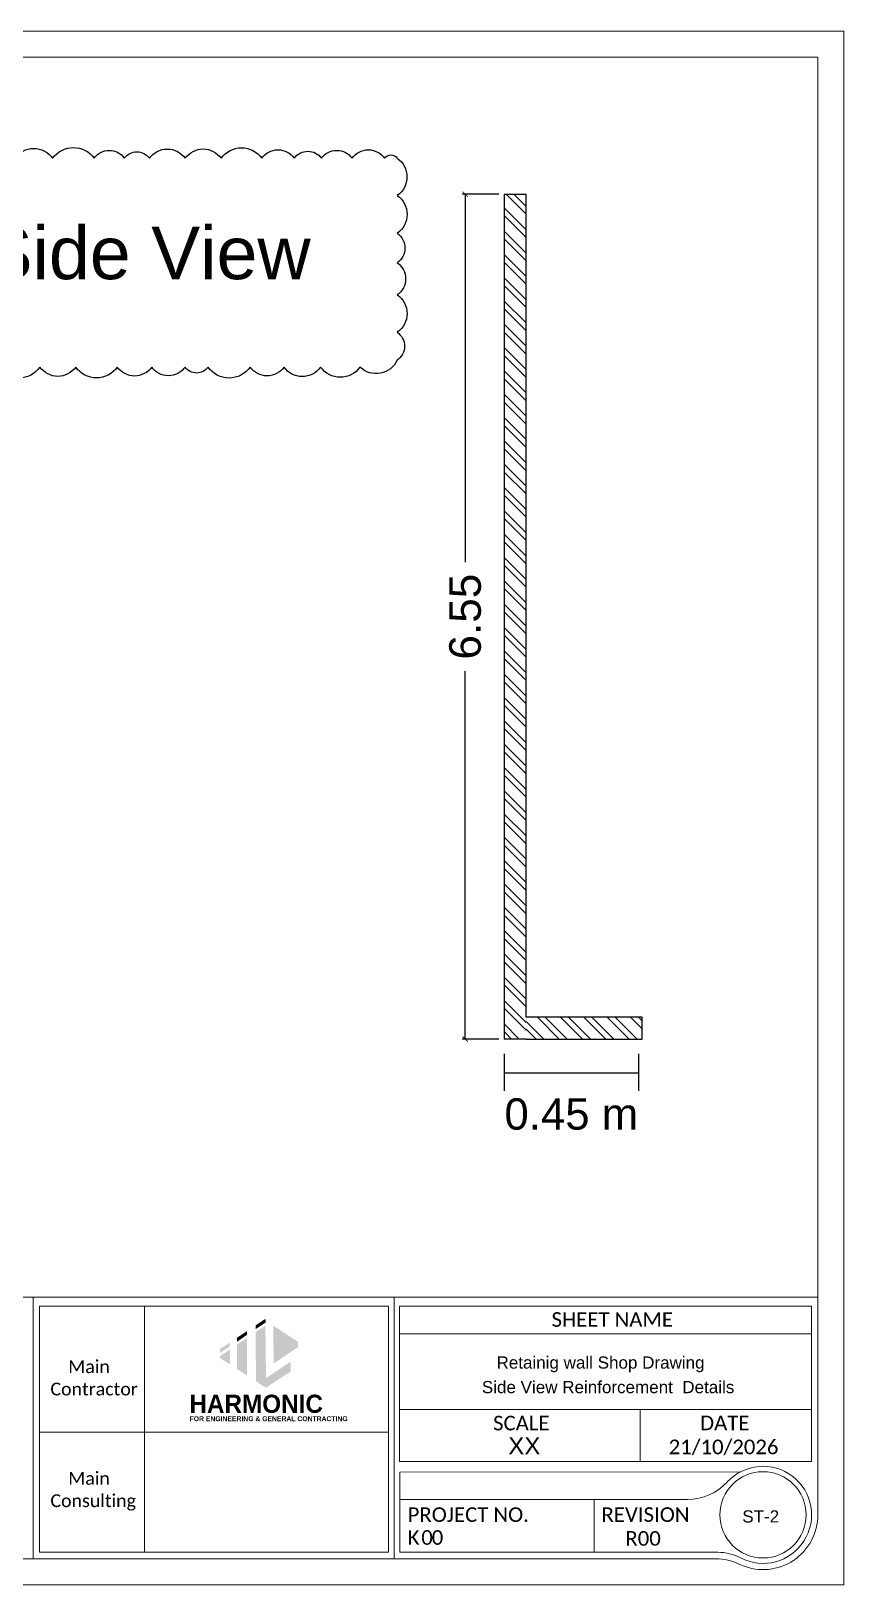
# Model space of a CAD drawing. Header units: millimetres. Extents: x 1175 to 1279, y 978 to 1322.
# Drawn here: x 1240.6 to 1279.1, y 1066.5 to 1140.3 of the extents above; entities that cross this region are included whole.
import ezdxf

# ---------------------------------------------------------------- set-up
doc = ezdxf.new("R2010")
doc.units = ezdxf.units.MM
doc.layers.get('Defpoints').update_dxf_attribs({"lineweight": 5})
doc.layers.add('MASSE', color=7, linetype='Continuous')
doc.layers.add('Text', color=7, linetype='Continuous')
doc.layers.add('Sheet_Borders', color=7, linetype='Continuous', lineweight=5)
doc.styles.add('Arial_1', font='arial.ttf', dxfattribs={"height": 0.45})
doc.styles.add('RA CALIBRI REGULAR', font='calibril.ttf')
doc.styles.get("Standard").update_dxf_attribs({"font": 'arial.ttf'})
doc.dimstyles.new('Copy of ISO-25', dxfattribs={"dimtxt": 0.2, "dimasz": 0.25, "dimexe": 0.15, "dimexo": 0.25, "dimtad": 0, "dimdsep": 46, "dimtxsty": 'Standard', "dimblk": 'ARCHTICK', "dimcen": 0.5, "dimadec": 0, "dimazin": 0, "dimtfac": 1, "dimtmove": 0, "dimatfit": 3, "dimldrblk": 'ARCHTICK', "dimfxl": 1, "dimarcsym": 0})

# ---------------------------------------------------------------- blocks, each defined once
blk = doc.blocks.new('sheet')
at = {"true_color": 0x636466}
h = blk.add_hatch(color=251, dxfattribs=at)
h.dxf.hatch_style = 1
h.paths.add_polyline_path([(-385.213, 41.943), (-385.213, 42.046), (-385.483, 41.866), (-385.482, 41.763)])
h = blk.add_hatch(color=154)
h.dxf.hatch_style = 1
h.paths.add_polyline_path([(-384.709, 42.281), (-384.71, 42.383), (-384.977, 42.204), (-384.976, 42.102)])
h = blk.add_hatch(color=154)
h.dxf.hatch_style = 1
h.paths.add_polyline_path([(-384.713, 42.195), (-384.976, 42.019), (-384.967, 40.692), (-384.699, 40.518), (-384.03, 40.958), (-384.03, 41.224), (-384.696, 40.775)])
h.paths.add_polyline_path([(-384.502, 42.197), (-384.489, 41.175), (-383.827, 41.618), (-383.827, 41.756)])
h = blk.add_hatch(color=251, dxfattribs=at)
h.dxf.hatch_style = 1
h.paths.add_polyline_path([(-385.674, 41.634), (-385.675, 41.738), (-385.936, 41.563), (-385.936, 41.459)])
h.paths.add_polyline_path([(-385.673, 41.552), (-385.936, 41.376), (-385.936, 41.321), (-385.67, 41.148)])
h.paths.add_polyline_path([(-385.213, 41.86), (-385.481, 41.68), (-385.476, 41.022), (-385.211, 40.85)])
at = {"layer": 'Sheet_Borders', "linetype": 'Continuous', "lineweight": 0}
for p, q in [((-428.475, 77.192), (-369.075, 77.192)), ((-428.475, 77.192), (-369.075, 77.192)), ((-369.075, 77.192), (-369.075, 35.187)), ((-369.075, 77.192), (-369.075, 35.187)), ((-369.075, 77.192), (-369.075, 35.187)), ((-427.768, 76.484), (-369.782, 76.484)), ((-369.782, 76.484), (-427.768, 76.484)), ((-369.782, 76.484), (-369.782, 36.993)), ((-427.768, 42.966), (-369.782, 42.966)), ((-390.991, 42.966), (-390.991, 35.894)), ((-381.234, 42.966), (-381.234, 35.894)), ((-381.385, 42.721), (-390.819, 42.721)), ((-390.819, 36.07), (-390.819, 42.721)), ((-387.98, 42.721), (-387.98, 36.07)), ((-381.385, 36.07), (-381.385, 42.721)), ((-381.084, 38.526), (-381.084, 42.721)), ((-381.084, 42.721), (-369.948, 42.721)), ((-369.948, 42.721), (-369.948, 38.526)), ((-381.084, 41.972), (-369.948, 41.972)), ((-381.084, 39.933), (-369.948, 39.933)), ((-374.579, 38.526), (-374.579, 39.933)), ((-388.438, 39.314), (-390.819, 39.314)), ((-388.438, 39.314), (-381.385, 39.314)), ((-381.084, 38.526), (-369.948, 38.526)), ((-381.083, 38.238), (-371.864, 38.247)), ((-381.083, 38.238), (-381.081, 36.07)), ((-381.083, 37.498), (-373.3, 37.498)), ((-375.826, 37.498), (-375.826, 36.066)), ((-372.533, 35.894), (-427.768, 35.894)), ((-390.819, 36.07), (-381.407, 36.07)), ((-390.819, 36.07), (-381.385, 36.07)), ((-381.081, 36.07), (-372.48, 36.07))]:
    blk.add_line(p, q, dxfattribs=at)
blk.add_lwpolyline([(-369.075, 35.187), (-428.475, 35.187)], close=True, dxfattribs=at)
blk.add_circle((-371.261, 37.082), 1.166, dxfattribs=at)
for centre, radius, start, end in [((-371.261, 37.082), 1.312, 242.3421, 137.4242), ((-373.3, 38.955), 1.457, 270, 317.4242), ((-371.261, 37.082), 1.481, 243.9531, 356.5757), ((-372.533, 34.48), 1.414, 63.9531, 90), ((-372.479, 34.758), 1.312, 62.3421, 90.063)]:
    blk.add_arc(centre, radius, start, end, dxfattribs=at)
at = {"attachment_point": 1}
for s, width, gutter_width, insert, char_height in [('{\\fTraditional Arabic|b1|i0|c0|p18;\\C156;HARMONIC}', 0.04433, 2.454, (-386.767, 40.33), 0.49089), ('{\\fArabic Typesetting|b1|i0|c0|p66;\\C156;FOR ENGINEERING & GENERAL CONTRACTING}', 5.03257, 0.666, (-386.761, 39.747), 0.13322)]:
    blk.add_mtext_dynamic_manual_height_columns(s, width=width, gutter_width=gutter_width, heights=[0], dxfattribs=dict(at, insert=insert, char_height=char_height))
at = {"layer": 'Sheet_Borders', "linetype": 'Continuous', "lineweight": 0, "style": 'RA CALIBRI REGULAR'}
for s, height, p in [('SHEET NAME', 0.3943, (-376.978, 42.165)), ('Main ', 0.3456, (-390.042, 40.915)), ('  Contractor', 0.34558, (-390.766, 40.31)), ('SCALE', 0.3943, (-378.558, 39.365)), ('DATE', 0.3943, (-372.962, 39.369)), ('21/10/2026', 0.3943, (-373.812, 38.721)), ('Main ', 0.3456, (-390.042, 37.896)), ('  Consulting', 0.34558, (-390.766, 37.291)), ('PROJECT NO.', 0.39425, (-380.868, 36.891)), ('REVISION', 0.3943, (-375.628, 36.892)), ('K', 0.394, (-380.866, 36.273)), ('0', 0.394, (-380.499, 36.273)), ('0', 0.394, (-380.216, 36.273)), ('R00', 0.3943, (-374.982, 36.248))]:
    blk.add_text(s, height=height, dxfattribs=at).set_placement(p)
at = {"layer": 'Text', "ltscale": 3}
blk.add_text('XX', height=0.4657, dxfattribs=at).set_placement((-378.148, 38.714))
blk = doc.blocks.new('_ArchTick')
at = {"color": 0, "linetype": 'ByBlock', "const_width": 0.15}
blk.add_lwpolyline([(-0.5, -0.5), (0.5, 0.5)], dxfattribs=at)
blk = doc.blocks.new('*D405')
at = {"layer": 'Defpoints', "color": 0, "transparency": 16777216}
for p in [(1261.166, 1132.555), (1263.008, 1132.555), (1263.008, 1092.439)]:
    blk.add_point(p, dxfattribs=at)
at = {"layer": 'MASSE', "color": 0, "lineweight": -2, "transparency": 16777216}
for p, q in [((1262.758, 1132.555), (1261.016, 1132.555)), ((1261.166, 1132.555), (1261.166, 1115.08)), ((1261.166, 1092.439), (1261.166, 1109.915)), ((1262.758, 1092.439), (1261.016, 1092.439))]:
    blk.add_line(p, q, dxfattribs=at)
at = {"layer": 'MASSE', "color": 0, "lineweight": -2, "transparency": 16777216, "xscale": 0.25, "yscale": 0.25, "zscale": 0.25}
for p, rotation in [((1261.166, 1132.555), 90), ((1261.166, 1092.439), 270)]:
    blk.add_blockref('_ArchTick', p, dxfattribs=dict(at, rotation=rotation))
at = {"layer": 'MASSE', "color": 0, "transparency": 16777216, "insert": (1261.166, 1112.497), "char_height": 1.5, "attachment_point": 5, "rotation": 90}
blk.add_mtext('6.55', dxfattribs=at)

msp = doc.modelspace()

# ---------------------------------------------------------------- hatches: boundary and pattern name
at = {"layer": 'Text'}
h = msp.add_hatch(dxfattribs=at)
h.set_pattern_fill('ANSI32', color=5, scale=2.087582, angle=90)
h.set_pattern_definition([(135, (821.4265, 702.93666), (-0.5535537, -0.5535537), []), (135, (821.4265, 703.3057), (-0.5535537, -0.5535537), [])])
h.paths.add_polyline_path([(1263.008, 1132.534), (1264.052, 1132.534), (1264.052, 1092.439), (1263.008, 1092.439)])
h = msp.add_hatch(dxfattribs=at)
h.set_pattern_fill('ANSI32', color=5, scale=2.087582, angle=90)
h.set_pattern_definition([(135, (755.0548, 702.93666), (-0.5535537, -0.5535537), []), (135, (755.0548, 703.3057), (-0.5535537, -0.5535537), [])])
h.paths.add_polyline_path([(1269.567, 1093.483), (1269.567, 1092.439), (1264.052, 1092.439), (1264.052, 1093.483)])

# ---------------------------------------------------------------- linework, layer by layer
for p, q in [((1264.052, 1132.534), (1263.008, 1132.534)), ((1269.567, 1092.439), (1269.567, 1093.483)), ((1263.008, 1091.744), (1263.008, 1089.984)), ((1269.393, 1091.744), (1269.393, 1089.984)), ((1263.008, 1090.844), (1269.393, 1090.844))]:
    msp.add_line(p, q)
at = {"color": 0}
msp.add_lwpolyline([(1239.782, 1134.259, -0.520567), (1241.578, 1134.259, -0.520567), (1243.55, 1134.259, -0.520567), (1244.981, 1134.259, -0.520567), (1246.173, 1134.259, -0.520567), (1247.869, 1134.259, -0.520567), (1249.579, 1134.259, -0.520567), (1251.501, 1134.259, -0.520567), (1253.05, 1134.259, -0.520567), (1254.342, 1134.259, -0.520567), (1255.791, 1134.259, -0.520567), (1257.336, 1134.259, -0.520567), (1257.939, 1134.259, -0.520567), (1257.939, 1132.492, -0.520567), (1257.939, 1130.698, -0.520567), (1257.939, 1129.295, -0.520567), (1257.939, 1127.772, -0.520567), (1257.939, 1125.998, -0.520567), (1257.939, 1124.677, -0.520567), (1256.167, 1124.348, -0.520567), (1254.296, 1124.348, -0.520567), (1252.562, 1124.348, -0.520567), (1250.955, 1124.348, -0.520567), (1248.955, 1124.348, -0.520567), (1247.864, 1124.348, -0.520567), (1246.285, 1124.348, -0.520567), (1244.648, 1124.348, -0.520567), (1242.673, 1124.348, -0.520567), (1240.974, 1124.348, -0.520567), (1238.977, 1124.348, -0.520567)], format="xyb", dxfattribs=at)
at = {"layer": 'Text'}
for p, q in [((1263.008, 1132.555), (1263.008, 1092.439)), ((1264.052, 1093.483), (1264.052, 1132.534)), ((1269.567, 1093.483), (1264.052, 1093.483)), ((1264.052, 1092.439), (1263.008, 1092.439)), ((1264.052, 1092.439), (1269.567, 1092.439))]:
    msp.add_line(p, q, dxfattribs=at)

# ---------------------------------------------------------------- block references
at = {"xscale": 1.75637410157363, "yscale": 1.75637410157363, "zscale": 1.75637410157363}
msp.add_blockref('sheet', (1927.377, 1004.722), dxfattribs=at)

# ---------------------------------------------------------------- texts
at = {"color": 0, "insert": (1238.295, 1131.02), "char_height": 2.5, "attachment_point": 1}
msp.add_mtext_dynamic_manual_height_columns('Side View', width=17.86758, gutter_width=12.5, heights=[0], dxfattribs=at)
at = {"color": 0, "insert": (1261.954, 1076.206), "char_height": 0.57817, "width": 12.51465, "attachment_point": 1}
msp.add_mtext('Side View Reinforcement  Details', dxfattribs=at)
at = {"layer": 'Text', "ltscale": 3}
for s, height, p in [('Retainig wall Shop Drawing ', 0.57817, (1262.65, 1076.794)), ('ST-2', 0.5782, (1274.317, 1069.488))]:
    msp.add_text(s, height=height, dxfattribs=at).set_placement(p)
at = {"layer": 'Text', "insert": (1263.026, 1088.119), "char_height": 1.4867, "attachment_point": 7, "style": 'Arial_1'}
msp.add_mtext_dynamic_manual_height_columns('0.45 m', width=14.5669, gutter_width=2.814, heights=[2.687], dxfattribs=at)

# ---------------------------------------------------------------- dimensions: what is measured, and where the dimension line sits
at = {"layer": 'MASSE'}
dim = msp.add_linear_dim(base=(1261.166, 1132.555), p1=(1263.008, 1092.439), p2=(1263.008, 1132.555), angle=90, text='6.55', dimstyle='Copy of ISO-25', override={"dimtxt": 1.5}, dxfattribs=at)
dim.commit()
dim.dimension.update_dxf_attribs({"geometry": '*D405', "text_midpoint": (1261.166, 1112.497)})

doc.saveas('drawing.dxf')
